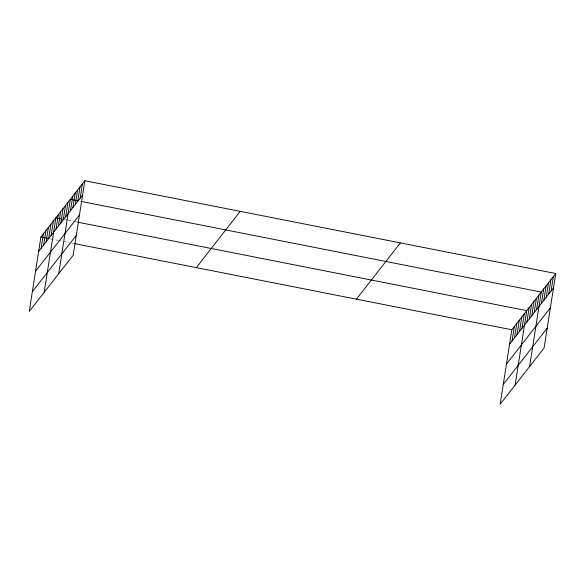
<?xml version="1.0" encoding="UTF-8"?>
<svg xmlns="http://www.w3.org/2000/svg" width="585" height="585" viewBox="0 0 585 585"><rect width="100%" height="100%" fill="white"/><g stroke="black" fill="none" stroke-linecap="round" stroke-linejoin="round"><path stroke-width="0.44" stroke-dasharray="2.92 2.19" d="M64.679 219.609L67.326 220.136M68.211 220.311L73.505 221.349M74.39 221.525L77.922 222.22M50.624 238.914L57.688 240.311M58.573 240.486L69.169 242.57M71.816 243.089L73.586 243.44"/><path stroke-width="0.88" d="M84.84 180.736L40.913 237.005L29.25 311.483L73.176 255.221L84.84 180.736L555.75 273.517L544.087 347.995L500.16 404.264L511.824 329.779L555.75 273.517M41.147 248.237L43.4 233.817M43.634 245.049L45.893 230.629M46.12 241.861L48.379 227.441M48.614 238.673L50.873 224.252M51.1 235.484L53.359 221.064M44.182 292.354L55.846 217.876L63.794 219.441M56.006 229.196L58.266 214.775M58.42 226.102L60.679 211.682M60.84 223.009L63.092 208.589M63.253 219.916L65.513 205.496M65.666 216.823L67.926 202.403M58.683 273.787L70.346 199.302L78.288 200.867M70.5 210.629L72.759 196.209M72.913 207.536L75.172 193.116M75.333 204.443L77.593 190.023M77.746 201.35L80.006 186.929M80.167 198.249L82.419 183.829M512.058 341.011L514.317 326.591M514.544 337.823L516.804 323.403M517.038 334.635L519.29 320.214M519.524 331.446L521.783 317.026M522.01 328.258L524.27 313.838M515.1 385.135L526.763 310.65L77.922 222.22M526.917 321.977L529.176 307.556M529.33 318.883L531.59 304.463M531.75 315.79L534.01 301.37M534.163 312.69L536.423 298.27M536.584 309.597L538.836 295.176M529.593 366.568L541.257 292.083L80.935 201.394M541.41 303.41L543.67 288.99M543.831 300.317L546.09 285.897M546.244 297.217L548.503 282.796M548.657 294.123L550.916 279.703M551.077 291.03L553.337 276.61M38.654 251.426L82.58 195.156M35.553 271.243L79.472 214.98M32.35 291.666L76.277 235.397M196.311 267.623L240.238 211.353M356.426 299.162L400.352 242.899M509.564 344.199L553.49 287.937M506.464 364.024L550.39 307.754M503.268 384.44L547.187 328.178M40.913 237.005L48.862 238.57M74.463 243.616L511.824 329.779"/></g></svg>
